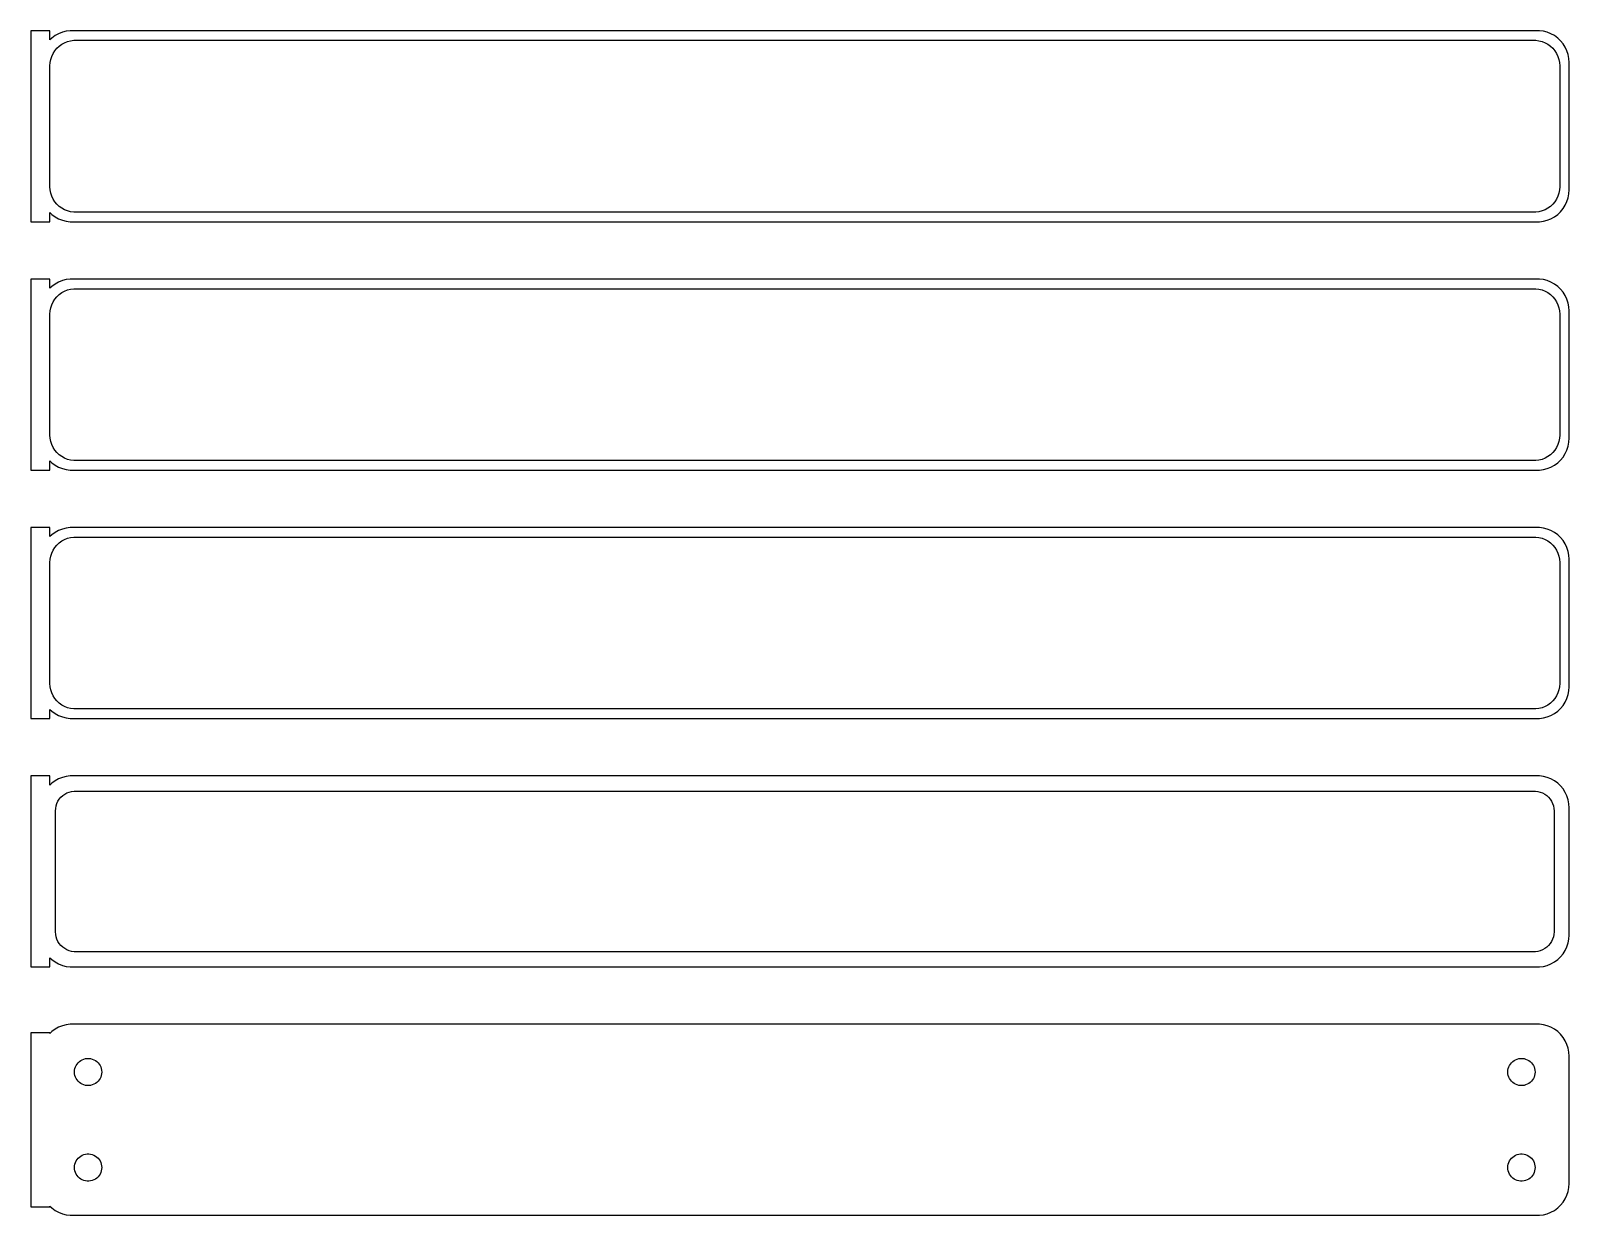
# Model space of a CAD drawing. Header units: metres. Extents: x -122 to 120, y 180 to 366.
import ezdxf

# ---------------------------------------------------------------- set-up
doc = ezdxf.new("R2010")
doc.units = ezdxf.units.M

msp = doc.modelspace()

# ---------------------------------------------------------------- linework, layer by layer
for p, q in [((-118.5, 365.99), (-121.5, 365.99)), ((-121.5, 365.99), (-121.5, 336.01)), ((-118.5, 364.559), (-118.5, 365.99)), ((-118.187, 364.853), (-118.5, 364.559)), ((-117.679, 365.222), (-118.187, 364.853)), ((-117.129, 365.524), (-117.679, 365.222)), ((-116.545, 365.755), (-117.129, 365.524)), ((-115.937, 365.911), (-116.545, 365.755)), ((-115.314, 365.99), (-115.937, 365.911)), ((115.314, 365.99), (-115.314, 365.99)), ((115.937, 365.911), (115.314, 365.99)), ((116.545, 365.755), (115.937, 365.911)), ((117.129, 365.524), (116.545, 365.755)), ((117.679, 365.222), (117.129, 365.524)), ((118.187, 364.853), (117.679, 365.222)), ((118.645, 364.423), (118.187, 364.853)), ((-118.219, 361.972), (-118.005, 362.427)), ((-118.005, 362.427), (-117.736, 362.851)), ((-117.736, 362.851), (-117.416, 363.238)), ((-117.416, 363.238), (-117.05, 363.582)), ((-117.05, 363.582), (-116.643, 363.877)), ((-116.643, 363.877), (-116.203, 364.119)), ((-116.203, 364.119), (-115.736, 364.304)), ((-115.736, 364.304), (-115.25, 364.429)), ((-115.25, 364.429), (-114.751, 364.492)), ((-114.751, 364.492), (114.751, 364.492)), ((114.751, 364.492), (115.25, 364.429)), ((115.25, 364.429), (115.736, 364.304)), ((115.736, 364.304), (116.203, 364.119)), ((116.203, 364.119), (116.643, 363.877)), ((116.643, 363.877), (117.05, 363.582)), ((117.05, 363.582), (117.416, 363.238)), ((117.416, 363.238), (117.736, 362.851)), ((117.736, 362.851), (118.005, 362.427)), ((118.005, 362.427), (118.219, 361.972)), ((119.045, 363.939), (118.645, 364.423)), ((119.382, 363.409), (119.045, 363.939)), ((119.649, 362.841), (119.382, 363.409)), ((119.843, 362.243), (119.649, 362.841)), ((-118.5, 360.5), (-118.468, 361.001)), ((-118.5, 341.5), (-118.5, 360.5)), ((-118.468, 361.001), (-118.374, 361.495)), ((-118.374, 361.495), (-118.219, 361.972)), ((118.219, 361.972), (118.374, 361.495)), ((118.374, 361.495), (118.468, 361.001)), ((118.468, 361.001), (118.5, 360.5)), ((118.5, 360.5), (118.5, 341.5)), ((119.961, 361.627), (119.843, 362.243)), ((120, 361), (119.961, 361.627)), ((120, 341), (120, 361)), ((-118.468, 340.999), (-118.5, 341.5)), ((-118.374, 340.505), (-118.468, 340.999)), ((118.468, 340.999), (118.374, 340.505)), ((118.5, 341.5), (118.468, 340.999)), ((119.961, 340.373), (120, 341)), ((-118.219, 340.028), (-118.374, 340.505)), ((-118.005, 339.573), (-118.219, 340.028)), ((-117.736, 339.149), (-118.005, 339.573)), ((-117.416, 338.762), (-117.736, 339.149)), ((-117.05, 338.418), (-117.416, 338.762)), ((-116.643, 338.123), (-117.05, 338.418)), ((-116.203, 337.881), (-116.643, 338.123)), ((116.643, 338.123), (116.203, 337.881)), ((117.05, 338.418), (116.643, 338.123)), ((117.416, 338.762), (117.05, 338.418)), ((117.736, 339.149), (117.416, 338.762)), ((118.005, 339.573), (117.736, 339.149)), ((118.219, 340.028), (118.005, 339.573)), ((118.374, 340.505), (118.219, 340.028)), ((119.045, 338.061), (119.382, 338.591)), ((119.382, 338.591), (119.649, 339.159)), ((119.649, 339.159), (119.843, 339.757)), ((119.843, 339.757), (119.961, 340.373)), ((-121.5, 336.01), (-118.5, 336.01)), ((-118.5, 337.441), (-118.187, 337.147)), ((-118.5, 336.01), (-118.5, 337.441)), ((-118.187, 337.147), (-117.679, 336.778)), ((-117.679, 336.778), (-117.129, 336.476)), ((-117.129, 336.476), (-116.545, 336.245)), ((-116.545, 336.245), (-115.937, 336.089)), ((-115.736, 337.696), (-116.203, 337.881)), ((-115.937, 336.089), (-115.314, 336.01)), ((-115.25, 337.571), (-115.736, 337.696)), ((-115.314, 336.01), (115.314, 336.01)), ((-114.751, 337.508), (-115.25, 337.571)), ((114.751, 337.508), (-114.751, 337.508)), ((115.25, 337.571), (114.751, 337.508)), ((115.736, 337.696), (115.25, 337.571)), ((115.314, 336.01), (115.937, 336.089)), ((116.203, 337.881), (115.736, 337.696)), ((115.937, 336.089), (116.545, 336.245)), ((116.545, 336.245), (117.129, 336.476)), ((117.129, 336.476), (117.679, 336.778)), ((117.679, 336.778), (118.187, 337.147)), ((118.187, 337.147), (118.645, 337.577)), ((118.645, 337.577), (119.045, 338.061)), ((-118.5, 326.99), (-121.5, 326.99)), ((-121.5, 326.99), (-121.5, 297.01)), ((-118.5, 325.559), (-118.5, 326.99)), ((-117.679, 326.222), (-118.187, 325.853)), ((-117.129, 326.524), (-117.679, 326.222)), ((-116.545, 326.755), (-117.129, 326.524)), ((-115.937, 326.911), (-116.545, 326.755)), ((-115.314, 326.99), (-115.937, 326.911)), ((115.314, 326.99), (-115.314, 326.99)), ((115.937, 326.911), (115.314, 326.99)), ((116.545, 326.755), (115.937, 326.911)), ((117.129, 326.524), (116.545, 326.755)), ((117.679, 326.222), (117.129, 326.524)), ((118.187, 325.853), (117.679, 326.222)), ((-118.187, 325.853), (-118.5, 325.559)), ((-118.005, 323.427), (-117.736, 323.851)), ((-117.736, 323.851), (-117.416, 324.238)), ((-117.416, 324.238), (-117.05, 324.582)), ((-117.05, 324.582), (-116.643, 324.877)), ((-116.643, 324.877), (-116.203, 325.119)), ((-116.203, 325.119), (-115.736, 325.304)), ((-115.736, 325.304), (-115.25, 325.429)), ((-115.25, 325.429), (-114.751, 325.492)), ((-114.751, 325.492), (114.751, 325.492)), ((114.751, 325.492), (115.25, 325.429)), ((115.25, 325.429), (115.736, 325.304)), ((115.736, 325.304), (116.203, 325.119)), ((116.203, 325.119), (116.643, 324.877)), ((116.643, 324.877), (117.05, 324.582)), ((117.05, 324.582), (117.416, 324.238)), ((117.416, 324.238), (117.736, 323.851)), ((117.736, 323.851), (118.005, 323.427)), ((118.645, 325.423), (118.187, 325.853)), ((119.045, 324.939), (118.645, 325.423)), ((119.382, 324.409), (119.045, 324.939)), ((119.649, 323.841), (119.382, 324.409)), ((119.843, 323.243), (119.649, 323.841)), ((-118.5, 321.5), (-118.468, 322.001)), ((-118.5, 302.5), (-118.5, 321.5)), ((-118.468, 322.001), (-118.374, 322.495)), ((-118.374, 322.495), (-118.219, 322.972)), ((-118.219, 322.972), (-118.005, 323.427)), ((118.005, 323.427), (118.219, 322.972)), ((118.219, 322.972), (118.374, 322.495)), ((118.374, 322.495), (118.468, 322.001)), ((118.468, 322.001), (118.5, 321.5)), ((118.5, 321.5), (118.5, 302.5)), ((119.961, 322.627), (119.843, 323.243)), ((120, 322), (119.961, 322.627)), ((120, 302), (120, 322)), ((-118.468, 301.999), (-118.5, 302.5)), ((-118.374, 301.505), (-118.468, 301.999)), ((118.468, 301.999), (118.374, 301.505)), ((118.5, 302.5), (118.468, 301.999)), ((119.961, 301.373), (120, 302)), ((-118.219, 301.028), (-118.374, 301.505)), ((-118.005, 300.573), (-118.219, 301.028)), ((-117.736, 300.149), (-118.005, 300.573)), ((-117.416, 299.762), (-117.736, 300.149)), ((-117.05, 299.418), (-117.416, 299.762)), ((117.416, 299.762), (117.05, 299.418)), ((117.736, 300.149), (117.416, 299.762)), ((118.005, 300.573), (117.736, 300.149)), ((118.219, 301.028), (118.005, 300.573)), ((118.374, 301.505), (118.219, 301.028)), ((119.045, 299.061), (119.382, 299.591)), ((119.382, 299.591), (119.649, 300.159)), ((119.649, 300.159), (119.843, 300.757)), ((119.843, 300.757), (119.961, 301.373)), ((-118.5, 298.441), (-118.187, 298.147)), ((-118.5, 297.01), (-118.5, 298.441)), ((-118.187, 298.147), (-117.679, 297.778)), ((-117.679, 297.778), (-117.129, 297.476)), ((-117.129, 297.476), (-116.545, 297.245)), ((-116.643, 299.123), (-117.05, 299.418)), ((-116.203, 298.881), (-116.643, 299.123)), ((-116.545, 297.245), (-115.937, 297.089)), ((-115.736, 298.696), (-116.203, 298.881)), ((-115.937, 297.089), (-115.314, 297.01)), ((-115.25, 298.571), (-115.736, 298.696)), ((-114.751, 298.508), (-115.25, 298.571)), ((114.751, 298.508), (-114.751, 298.508)), ((115.25, 298.571), (114.751, 298.508)), ((115.736, 298.696), (115.25, 298.571)), ((115.314, 297.01), (115.937, 297.089)), ((116.203, 298.881), (115.736, 298.696)), ((115.937, 297.089), (116.545, 297.245)), ((116.643, 299.123), (116.203, 298.881)), ((116.545, 297.245), (117.129, 297.476)), ((117.05, 299.418), (116.643, 299.123)), ((117.129, 297.476), (117.679, 297.778)), ((117.679, 297.778), (118.187, 298.147)), ((118.187, 298.147), (118.645, 298.577)), ((118.645, 298.577), (119.045, 299.061)), ((-121.5, 297.01), (-118.5, 297.01)), ((-115.314, 297.01), (115.314, 297.01)), ((-118.5, 287.99), (-121.5, 287.99)), ((-121.5, 287.99), (-121.5, 258.01)), ((-118.5, 286.559), (-118.5, 287.99)), ((-117.129, 287.524), (-117.679, 287.222)), ((-116.545, 287.755), (-117.129, 287.524)), ((-115.937, 287.911), (-116.545, 287.755)), ((-115.314, 287.99), (-115.937, 287.911)), ((115.314, 287.99), (-115.314, 287.99)), ((115.937, 287.911), (115.314, 287.99)), ((116.545, 287.755), (115.937, 287.911)), ((117.129, 287.524), (116.545, 287.755)), ((117.679, 287.222), (117.129, 287.524)), ((-118.187, 286.853), (-118.5, 286.559)), ((-117.679, 287.222), (-118.187, 286.853)), ((-117.736, 284.851), (-117.416, 285.238)), ((-117.416, 285.238), (-117.05, 285.582)), ((-117.05, 285.582), (-116.643, 285.877)), ((-116.643, 285.877), (-116.203, 286.119)), ((-116.203, 286.119), (-115.736, 286.304)), ((-115.736, 286.304), (-115.25, 286.429)), ((-115.25, 286.429), (-114.751, 286.492)), ((-114.751, 286.492), (114.751, 286.492)), ((114.751, 286.492), (115.25, 286.429)), ((115.25, 286.429), (115.736, 286.304)), ((115.736, 286.304), (116.203, 286.119)), ((116.203, 286.119), (116.643, 285.877)), ((116.643, 285.877), (117.05, 285.582)), ((117.05, 285.582), (117.416, 285.238)), ((117.416, 285.238), (117.736, 284.851)), ((118.187, 286.853), (117.679, 287.222)), ((118.645, 286.423), (118.187, 286.853)), ((119.045, 285.939), (118.645, 286.423)), ((119.382, 285.409), (119.045, 285.939)), ((119.649, 284.841), (119.382, 285.409)), ((-118.5, 282.5), (-118.468, 283.001)), ((-118.468, 283.001), (-118.374, 283.495)), ((-118.374, 283.495), (-118.219, 283.972)), ((-118.219, 283.972), (-118.005, 284.427)), ((-118.005, 284.427), (-117.736, 284.851)), ((117.736, 284.851), (118.005, 284.427)), ((118.005, 284.427), (118.219, 283.972)), ((118.219, 283.972), (118.374, 283.495)), ((118.374, 283.495), (118.468, 283.001)), ((118.468, 283.001), (118.5, 282.5)), ((119.843, 284.243), (119.649, 284.841)), ((119.961, 283.627), (119.843, 284.243)), ((120, 283), (119.961, 283.627)), ((120, 263), (120, 283)), ((-118.5, 263.5), (-118.5, 282.5)), ((118.5, 282.5), (118.5, 263.5)), ((-118.468, 262.999), (-118.5, 263.5)), ((118.5, 263.5), (118.468, 262.999)), ((-118.374, 262.505), (-118.468, 262.999)), ((-118.219, 262.028), (-118.374, 262.505)), ((-118.005, 261.573), (-118.219, 262.028)), ((-117.736, 261.149), (-118.005, 261.573)), ((-117.416, 260.762), (-117.736, 261.149)), ((117.736, 261.149), (117.416, 260.762)), ((118.005, 261.573), (117.736, 261.149)), ((118.219, 262.028), (118.005, 261.573)), ((118.374, 262.505), (118.219, 262.028)), ((118.468, 262.999), (118.374, 262.505)), ((119.382, 260.591), (119.649, 261.159)), ((119.649, 261.159), (119.843, 261.757)), ((119.843, 261.757), (119.961, 262.373)), ((119.961, 262.373), (120, 263)), ((-118.5, 259.441), (-118.187, 259.147)), ((-118.5, 258.01), (-118.5, 259.441)), ((-118.187, 259.147), (-117.679, 258.778)), ((-117.679, 258.778), (-117.129, 258.476)), ((-117.05, 260.418), (-117.416, 260.762)), ((-117.129, 258.476), (-116.545, 258.245)), ((-116.643, 260.123), (-117.05, 260.418)), ((-116.203, 259.881), (-116.643, 260.123)), ((-115.736, 259.696), (-116.203, 259.881)), ((-115.25, 259.571), (-115.736, 259.696)), ((-114.751, 259.508), (-115.25, 259.571)), ((114.751, 259.508), (-114.751, 259.508)), ((115.25, 259.571), (114.751, 259.508)), ((115.736, 259.696), (115.25, 259.571)), ((116.203, 259.881), (115.736, 259.696)), ((116.643, 260.123), (116.203, 259.881)), ((116.545, 258.245), (117.129, 258.476)), ((117.05, 260.418), (116.643, 260.123)), ((117.416, 260.762), (117.05, 260.418)), ((117.129, 258.476), (117.679, 258.778)), ((117.679, 258.778), (118.187, 259.147)), ((118.187, 259.147), (118.645, 259.577)), ((118.645, 259.577), (119.045, 260.061)), ((119.045, 260.061), (119.382, 260.591)), ((-121.5, 258.01), (-118.5, 258.01)), ((-116.545, 258.245), (-115.937, 258.089)), ((-115.937, 258.089), (-115.314, 258.01)), ((-115.314, 258.01), (115.314, 258.01)), ((115.314, 258.01), (115.937, 258.089)), ((115.937, 258.089), (116.545, 258.245)), ((-118.5, 248.979), (-121.5, 248.979)), ((-121.5, 248.979), (-121.5, 219.021)), ((-118.5, 247.559), (-118.5, 248.979)), ((-116.545, 248.755), (-117.129, 248.524)), ((-115.937, 248.911), (-116.545, 248.755)), ((-115.314, 248.99), (-115.937, 248.911)), ((115.314, 248.99), (-115.314, 248.99)), ((115.937, 248.911), (115.314, 248.99)), ((116.545, 248.755), (115.937, 248.911)), ((117.129, 248.524), (116.545, 248.755)), ((-118.187, 247.853), (-118.5, 247.559)), ((-117.679, 248.222), (-118.187, 247.853)), ((-117.129, 248.524), (-117.679, 248.222)), ((-115.825, 246.317), (-115.462, 246.461)), ((-115.462, 246.461), (-115.083, 246.558)), ((-115.083, 246.558), (-114.695, 246.607)), ((-114.695, 246.607), (114.695, 246.607)), ((114.695, 246.607), (115.083, 246.558)), ((115.083, 246.558), (115.462, 246.461)), ((115.462, 246.461), (115.825, 246.317)), ((117.679, 248.222), (117.129, 248.524)), ((118.187, 247.853), (117.679, 248.222)), ((118.645, 247.423), (118.187, 247.853)), ((119.045, 246.939), (118.645, 247.423)), ((119.382, 246.409), (119.045, 246.939)), ((119.649, 245.841), (119.382, 246.409)), ((-117.588, 243.89), (-117.515, 244.274)), ((-117.515, 244.274), (-117.394, 244.646)), ((-117.394, 244.646), (-117.228, 245)), ((-117.228, 245), (-117.018, 245.33)), ((-117.018, 245.33), (-116.769, 245.631)), ((-116.769, 245.631), (-116.484, 245.899)), ((-116.484, 245.899), (-116.168, 246.128)), ((-116.168, 246.128), (-115.825, 246.317)), ((115.825, 246.317), (116.168, 246.128)), ((116.168, 246.128), (116.484, 245.899)), ((116.484, 245.899), (116.769, 245.631)), ((116.769, 245.631), (117.018, 245.33)), ((117.018, 245.33), (117.228, 245)), ((117.228, 245), (117.394, 244.646)), ((117.394, 244.646), (117.515, 244.274)), ((117.515, 244.274), (117.588, 243.89)), ((119.843, 245.243), (119.649, 245.841)), ((119.961, 244.627), (119.843, 245.243)), ((120, 244), (119.961, 244.627)), ((120, 224), (120, 244)), ((-117.613, 243.5), (-117.588, 243.89)), ((-117.613, 224.5), (-117.613, 243.5)), ((117.588, 243.89), (117.613, 243.5)), ((117.613, 243.5), (117.613, 224.5)), ((-117.588, 224.11), (-117.613, 224.5)), ((-117.515, 223.726), (-117.588, 224.11)), ((-117.394, 223.354), (-117.515, 223.726)), ((-117.228, 223), (-117.394, 223.354)), ((-117.018, 222.67), (-117.228, 223)), ((-116.769, 222.369), (-117.018, 222.67)), ((-116.484, 222.101), (-116.769, 222.369)), ((116.769, 222.369), (116.484, 222.101)), ((117.018, 222.67), (116.769, 222.369)), ((117.228, 223), (117.018, 222.67)), ((117.394, 223.354), (117.228, 223)), ((117.515, 223.726), (117.394, 223.354)), ((117.588, 224.11), (117.515, 223.726)), ((117.613, 224.5), (117.588, 224.11)), ((119.649, 222.159), (119.843, 222.757)), ((119.843, 222.757), (119.961, 223.373)), ((119.961, 223.373), (120, 224)), ((-118.5, 219.021), (-118.5, 220.441)), ((-118.5, 220.441), (-118.187, 220.147)), ((-118.187, 220.147), (-117.679, 219.778)), ((-117.679, 219.778), (-117.129, 219.476)), ((-116.168, 221.872), (-116.484, 222.101)), ((-115.825, 221.683), (-116.168, 221.872)), ((-115.462, 221.539), (-115.825, 221.683)), ((-115.083, 221.442), (-115.462, 221.539)), ((-114.695, 221.393), (-115.083, 221.442)), ((114.695, 221.393), (-114.695, 221.393)), ((115.083, 221.442), (114.695, 221.393)), ((115.462, 221.539), (115.083, 221.442)), ((115.825, 221.683), (115.462, 221.539)), ((116.168, 221.872), (115.825, 221.683)), ((116.484, 222.101), (116.168, 221.872)), ((117.129, 219.476), (117.679, 219.778)), ((117.679, 219.778), (118.187, 220.147)), ((118.187, 220.147), (118.645, 220.577)), ((118.645, 220.577), (119.045, 221.061)), ((119.045, 221.061), (119.382, 221.591)), ((119.382, 221.591), (119.649, 222.159)), ((-121.5, 219.021), (-118.5, 219.021)), ((-117.129, 219.476), (-116.545, 219.245)), ((-116.545, 219.245), (-115.937, 219.089)), ((-115.937, 219.089), (-115.314, 219.01)), ((-115.314, 219.01), (115.314, 219.01)), ((115.314, 219.01), (115.937, 219.089)), ((115.937, 219.089), (116.545, 219.245)), ((116.545, 219.245), (117.129, 219.476)), ((-118.5, 208.653), (-121.5, 208.653)), ((-121.5, 208.653), (-121.5, 181.347)), ((-118.187, 208.853), (-118.5, 208.559)), ((-118.5, 208.559), (-118.5, 208.653)), ((-117.679, 209.222), (-118.187, 208.853)), ((-117.129, 209.524), (-117.679, 209.222)), ((-116.545, 209.755), (-117.129, 209.524)), ((-115.937, 209.911), (-116.545, 209.755)), ((-115.314, 209.99), (-115.937, 209.911)), ((115.314, 209.99), (-115.314, 209.99)), ((115.937, 209.911), (115.314, 209.99)), ((116.545, 209.755), (115.937, 209.911)), ((117.129, 209.524), (116.545, 209.755)), ((117.679, 209.222), (117.129, 209.524)), ((118.187, 208.853), (117.679, 209.222)), ((118.645, 208.423), (118.187, 208.853)), ((119.045, 207.939), (118.645, 208.423)), ((119.382, 207.409), (119.045, 207.939)), ((119.649, 206.841), (119.382, 207.409)), ((119.843, 206.243), (119.649, 206.841)), ((119.961, 205.627), (119.843, 206.243)), ((120, 205), (119.961, 205.627)), ((-114.618, 202.768), (-114.568, 203.031)), ((-114.568, 203.031), (-114.485, 203.286)), ((-114.485, 203.286), (-114.371, 203.529)), ((-114.371, 203.529), (-114.227, 203.755)), ((-114.227, 203.755), (-114.057, 203.962)), ((-114.057, 203.962), (-113.861, 204.145)), ((-113.861, 204.145), (-113.644, 204.303)), ((-113.644, 204.303), (-113.409, 204.432)), ((-113.409, 204.432), (-113.16, 204.531)), ((-113.16, 204.531), (-112.9, 204.597)), ((-112.9, 204.597), (-112.634, 204.631)), ((-112.634, 204.631), (-112.366, 204.631)), ((-112.366, 204.631), (-112.1, 204.597)), ((-112.1, 204.597), (-111.84, 204.531)), ((-111.84, 204.531), (-111.591, 204.432)), ((-111.591, 204.432), (-111.356, 204.303)), ((-111.356, 204.303), (-111.139, 204.145)), ((-111.139, 204.145), (-110.943, 203.962)), ((-110.943, 203.962), (-110.773, 203.755)), ((-110.773, 203.755), (-110.629, 203.529)), ((-110.629, 203.529), (-110.515, 203.286)), ((-110.515, 203.286), (-110.432, 203.031)), ((-110.432, 203.031), (-110.382, 202.768)), ((110.382, 202.768), (110.432, 203.031)), ((110.432, 203.031), (110.515, 203.286)), ((110.515, 203.286), (110.629, 203.529)), ((110.629, 203.529), (110.773, 203.755)), ((110.773, 203.755), (110.943, 203.962)), ((110.943, 203.962), (111.139, 204.145)), ((111.139, 204.145), (111.356, 204.303)), ((111.356, 204.303), (111.591, 204.432)), ((111.591, 204.432), (111.84, 204.531)), ((111.84, 204.531), (112.1, 204.597)), ((112.1, 204.597), (112.366, 204.631)), ((112.366, 204.631), (112.634, 204.631)), ((112.634, 204.631), (112.9, 204.597)), ((112.9, 204.597), (113.16, 204.531)), ((113.16, 204.531), (113.409, 204.432)), ((113.409, 204.432), (113.644, 204.303)), ((113.644, 204.303), (113.861, 204.145)), ((113.861, 204.145), (114.057, 203.962)), ((114.057, 203.962), (114.227, 203.755)), ((114.227, 203.755), (114.371, 203.529)), ((114.371, 203.529), (114.485, 203.286)), ((114.485, 203.286), (114.568, 203.031)), ((114.568, 203.031), (114.618, 202.768)), ((120, 185), (120, 205)), ((-114.635, 202.5), (-114.618, 202.768)), ((-114.618, 202.232), (-114.635, 202.5)), ((-114.568, 201.969), (-114.618, 202.232)), ((-114.485, 201.714), (-114.568, 201.969)), ((-114.371, 201.471), (-114.485, 201.714)), ((-114.227, 201.245), (-114.371, 201.471)), ((-114.057, 201.038), (-114.227, 201.245)), ((-113.861, 200.855), (-114.057, 201.038)), ((-113.644, 200.697), (-113.861, 200.855)), ((-113.409, 200.568), (-113.644, 200.697)), ((-113.16, 200.469), (-113.409, 200.568)), ((-112.9, 200.403), (-113.16, 200.469)), ((-111.84, 200.469), (-112.1, 200.403)), ((-111.591, 200.568), (-111.84, 200.469)), ((-111.356, 200.697), (-111.591, 200.568)), ((-111.139, 200.855), (-111.356, 200.697)), ((-110.943, 201.038), (-111.139, 200.855)), ((-110.773, 201.245), (-110.943, 201.038)), ((-110.629, 201.471), (-110.773, 201.245)), ((-110.515, 201.714), (-110.629, 201.471)), ((-110.432, 201.969), (-110.515, 201.714)), ((-110.382, 202.232), (-110.432, 201.969)), ((-110.382, 202.768), (-110.365, 202.5)), ((-110.365, 202.5), (-110.382, 202.232)), ((110.365, 202.5), (110.382, 202.768)), ((110.382, 202.232), (110.365, 202.5)), ((110.432, 201.969), (110.382, 202.232)), ((110.515, 201.714), (110.432, 201.969)), ((110.629, 201.471), (110.515, 201.714)), ((110.773, 201.245), (110.629, 201.471)), ((110.943, 201.038), (110.773, 201.245)), ((111.139, 200.855), (110.943, 201.038)), ((111.356, 200.697), (111.139, 200.855)), ((111.591, 200.568), (111.356, 200.697)), ((111.84, 200.469), (111.591, 200.568)), ((112.1, 200.403), (111.84, 200.469)), ((113.16, 200.469), (112.9, 200.403)), ((113.409, 200.568), (113.16, 200.469)), ((113.644, 200.697), (113.409, 200.568)), ((113.861, 200.855), (113.644, 200.697)), ((114.057, 201.038), (113.861, 200.855)), ((114.227, 201.245), (114.057, 201.038)), ((114.371, 201.471), (114.227, 201.245)), ((114.485, 201.714), (114.371, 201.471)), ((114.568, 201.969), (114.485, 201.714)), ((114.618, 202.232), (114.568, 201.969)), ((114.618, 202.768), (114.635, 202.5)), ((114.635, 202.5), (114.618, 202.232)), ((-112.634, 200.369), (-112.9, 200.403)), ((-112.366, 200.369), (-112.634, 200.369)), ((-112.1, 200.403), (-112.366, 200.369)), ((112.366, 200.369), (112.1, 200.403)), ((112.634, 200.369), (112.366, 200.369)), ((112.9, 200.403), (112.634, 200.369)), ((-114.485, 188.286), (-114.371, 188.529)), ((-114.371, 188.529), (-114.227, 188.755)), ((-114.227, 188.755), (-114.057, 188.962)), ((-114.057, 188.962), (-113.861, 189.145)), ((-113.861, 189.145), (-113.644, 189.303)), ((-113.644, 189.303), (-113.409, 189.432)), ((-113.409, 189.432), (-113.16, 189.531)), ((-113.16, 189.531), (-112.9, 189.597)), ((-112.9, 189.597), (-112.634, 189.631)), ((-112.634, 189.631), (-112.366, 189.631)), ((-112.366, 189.631), (-112.1, 189.597)), ((-112.1, 189.597), (-111.84, 189.531)), ((-111.84, 189.531), (-111.591, 189.432)), ((-111.591, 189.432), (-111.356, 189.303)), ((-111.356, 189.303), (-111.139, 189.145)), ((-111.139, 189.145), (-110.943, 188.962)), ((-110.943, 188.962), (-110.773, 188.755)), ((-110.773, 188.755), (-110.629, 188.529)), ((-110.629, 188.529), (-110.515, 188.286)), ((110.515, 188.286), (110.629, 188.529)), ((110.629, 188.529), (110.773, 188.755)), ((110.773, 188.755), (110.943, 188.962)), ((110.943, 188.962), (111.139, 189.145)), ((111.139, 189.145), (111.356, 189.303)), ((111.356, 189.303), (111.591, 189.432)), ((111.591, 189.432), (111.84, 189.531)), ((111.84, 189.531), (112.1, 189.597)), ((112.1, 189.597), (112.366, 189.631)), ((112.366, 189.631), (112.634, 189.631)), ((112.634, 189.631), (112.9, 189.597)), ((112.9, 189.597), (113.16, 189.531)), ((113.16, 189.531), (113.409, 189.432)), ((113.409, 189.432), (113.644, 189.303)), ((113.644, 189.303), (113.861, 189.145)), ((113.861, 189.145), (114.057, 188.962)), ((114.057, 188.962), (114.227, 188.755)), ((114.227, 188.755), (114.371, 188.529)), ((114.371, 188.529), (114.485, 188.286)), ((-114.635, 187.5), (-114.618, 187.768)), ((-114.618, 187.232), (-114.635, 187.5)), ((-114.618, 187.768), (-114.568, 188.031)), ((-114.568, 186.969), (-114.618, 187.232)), ((-114.568, 188.031), (-114.485, 188.286)), ((-114.485, 186.714), (-114.568, 186.969)), ((-114.371, 186.471), (-114.485, 186.714)), ((-114.227, 186.245), (-114.371, 186.471)), ((-114.057, 186.038), (-114.227, 186.245)), ((-113.861, 185.855), (-114.057, 186.038)), ((-110.943, 186.038), (-111.139, 185.855)), ((-110.773, 186.245), (-110.943, 186.038)), ((-110.629, 186.471), (-110.773, 186.245)), ((-110.515, 186.714), (-110.629, 186.471)), ((-110.515, 188.286), (-110.432, 188.031)), ((-110.432, 186.969), (-110.515, 186.714)), ((-110.432, 188.031), (-110.382, 187.768)), ((-110.382, 187.232), (-110.432, 186.969)), ((-110.382, 187.768), (-110.365, 187.5)), ((-110.365, 187.5), (-110.382, 187.232)), ((110.365, 187.5), (110.382, 187.768)), ((110.382, 187.232), (110.365, 187.5)), ((110.382, 187.768), (110.432, 188.031)), ((110.432, 186.969), (110.382, 187.232)), ((110.432, 188.031), (110.515, 188.286)), ((110.515, 186.714), (110.432, 186.969)), ((110.629, 186.471), (110.515, 186.714)), ((110.773, 186.245), (110.629, 186.471)), ((110.943, 186.038), (110.773, 186.245)), ((111.139, 185.855), (110.943, 186.038)), ((114.057, 186.038), (113.861, 185.855)), ((114.227, 186.245), (114.057, 186.038)), ((114.371, 186.471), (114.227, 186.245)), ((114.485, 186.714), (114.371, 186.471)), ((114.485, 188.286), (114.568, 188.031)), ((114.568, 186.969), (114.485, 186.714)), ((114.568, 188.031), (114.618, 187.768)), ((114.618, 187.232), (114.568, 186.969)), ((114.618, 187.768), (114.635, 187.5)), ((114.635, 187.5), (114.618, 187.232)), ((-113.644, 185.697), (-113.861, 185.855)), ((-113.409, 185.568), (-113.644, 185.697)), ((-113.16, 185.469), (-113.409, 185.568)), ((-112.9, 185.403), (-113.16, 185.469)), ((-112.634, 185.369), (-112.9, 185.403)), ((-112.366, 185.369), (-112.634, 185.369)), ((-112.1, 185.403), (-112.366, 185.369)), ((-111.84, 185.469), (-112.1, 185.403)), ((-111.591, 185.568), (-111.84, 185.469)), ((-111.356, 185.697), (-111.591, 185.568)), ((-111.139, 185.855), (-111.356, 185.697)), ((111.356, 185.697), (111.139, 185.855)), ((111.591, 185.568), (111.356, 185.697)), ((111.84, 185.469), (111.591, 185.568)), ((112.1, 185.403), (111.84, 185.469)), ((112.366, 185.369), (112.1, 185.403)), ((112.634, 185.369), (112.366, 185.369)), ((112.9, 185.403), (112.634, 185.369)), ((113.16, 185.469), (112.9, 185.403)), ((113.409, 185.568), (113.16, 185.469)), ((113.644, 185.697), (113.409, 185.568)), ((113.861, 185.855), (113.644, 185.697)), ((119.649, 183.159), (119.843, 183.757)), ((119.843, 183.757), (119.961, 184.373)), ((119.961, 184.373), (120, 185)), ((-121.5, 181.347), (-118.5, 181.347)), ((-118.5, 181.347), (-118.5, 181.441)), ((-118.5, 181.441), (-118.187, 181.147)), ((-118.187, 181.147), (-117.679, 180.778)), ((117.679, 180.778), (118.187, 181.147)), ((118.187, 181.147), (118.645, 181.577)), ((118.645, 181.577), (119.045, 182.061)), ((119.045, 182.061), (119.382, 182.591)), ((119.382, 182.591), (119.649, 183.159)), ((-117.679, 180.778), (-117.129, 180.476)), ((-117.129, 180.476), (-116.545, 180.245)), ((-116.545, 180.245), (-115.937, 180.089)), ((-115.937, 180.089), (-115.314, 180.01)), ((-115.314, 180.01), (115.314, 180.01)), ((115.314, 180.01), (115.937, 180.089)), ((115.937, 180.089), (116.545, 180.245)), ((116.545, 180.245), (117.129, 180.476)), ((117.129, 180.476), (117.679, 180.778))]:
    msp.add_line(p, q)

doc.saveas('drawing.dxf')
